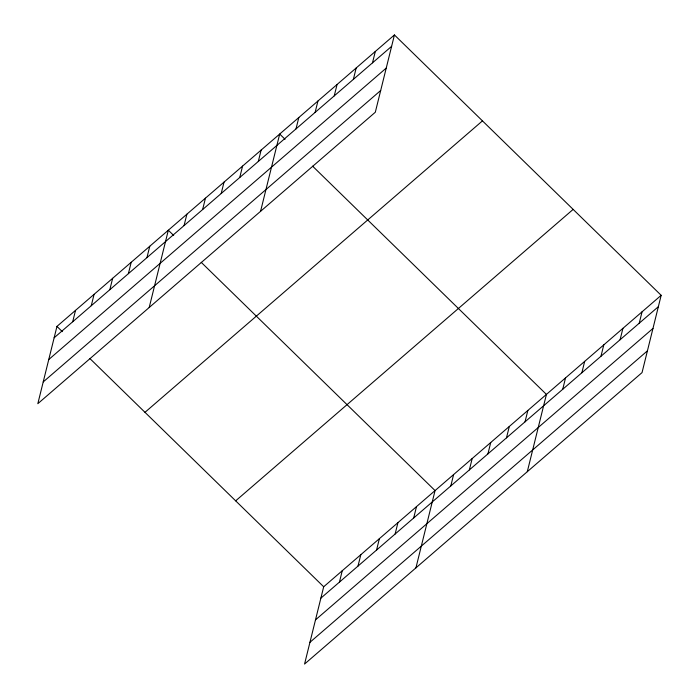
<?xml version="1.0" encoding="UTF-8"?>
<svg xmlns="http://www.w3.org/2000/svg" width="699" height="699" viewBox="0 0 699 699"><rect width="100%" height="100%" fill="white"/><g stroke="black" fill="none" stroke-linecap="round" stroke-linejoin="round"><path stroke-width="1.05" d="M394.437 34.95L56.96 326.398L37.833 403.681L375.311 112.233L394.437 34.95L661.167 295.319L642.04 372.602L304.563 664.05L323.689 586.767L661.167 295.319M72.705 321.75L75.518 310.373M91.263 305.716L94.085 294.34M109.83 289.692L112.644 278.307M128.389 273.659L131.202 262.282M146.947 257.634L149.769 246.249M149.202 307.508L168.328 230.224L173.684 235.449M184.073 225.567L186.886 214.191M202.631 209.543L205.454 198.158M221.199 193.509L224.012 182.133M239.757 177.485L242.57 166.1M258.315 161.452L261.129 150.075M260.57 211.325L279.696 134.042L285.052 139.276M296 128.904L298.814 117.528M315.127 112.39L317.94 101.014M334.244 95.877L337.067 84.5M353.371 79.363L356.184 67.978M372.497 62.849L375.311 51.464M339.434 582.118L342.248 570.734M357.993 566.085L360.815 554.709M376.56 550.061L379.374 538.676M395.118 534.027L397.932 522.651M413.677 518.003L416.499 506.618M415.931 567.868L435.058 490.584L201.242 262.352M450.803 485.936L453.616 474.56M469.361 469.911L472.183 458.527M487.928 453.878L490.742 442.502M506.487 437.854L509.3 426.469M525.045 421.82L527.859 410.444M527.299 471.694L546.426 394.411L312.61 166.17M562.73 389.273L565.543 377.897M581.856 372.759L584.67 361.383M600.974 356.245L603.796 344.86M620.1 339.731L622.914 328.347M639.227 323.218L642.04 311.833M54.146 337.783L391.623 46.326M48.764 359.531L386.241 68.083M43.216 381.934L380.693 90.486M144.981 412.323L482.459 120.875M235.668 500.842L573.145 209.394M320.876 598.143L658.353 306.695M315.494 619.891L652.971 328.443M309.945 642.302L647.423 350.854M56.96 326.398L62.316 331.632M89.874 358.526L323.689 586.767"/></g></svg>
